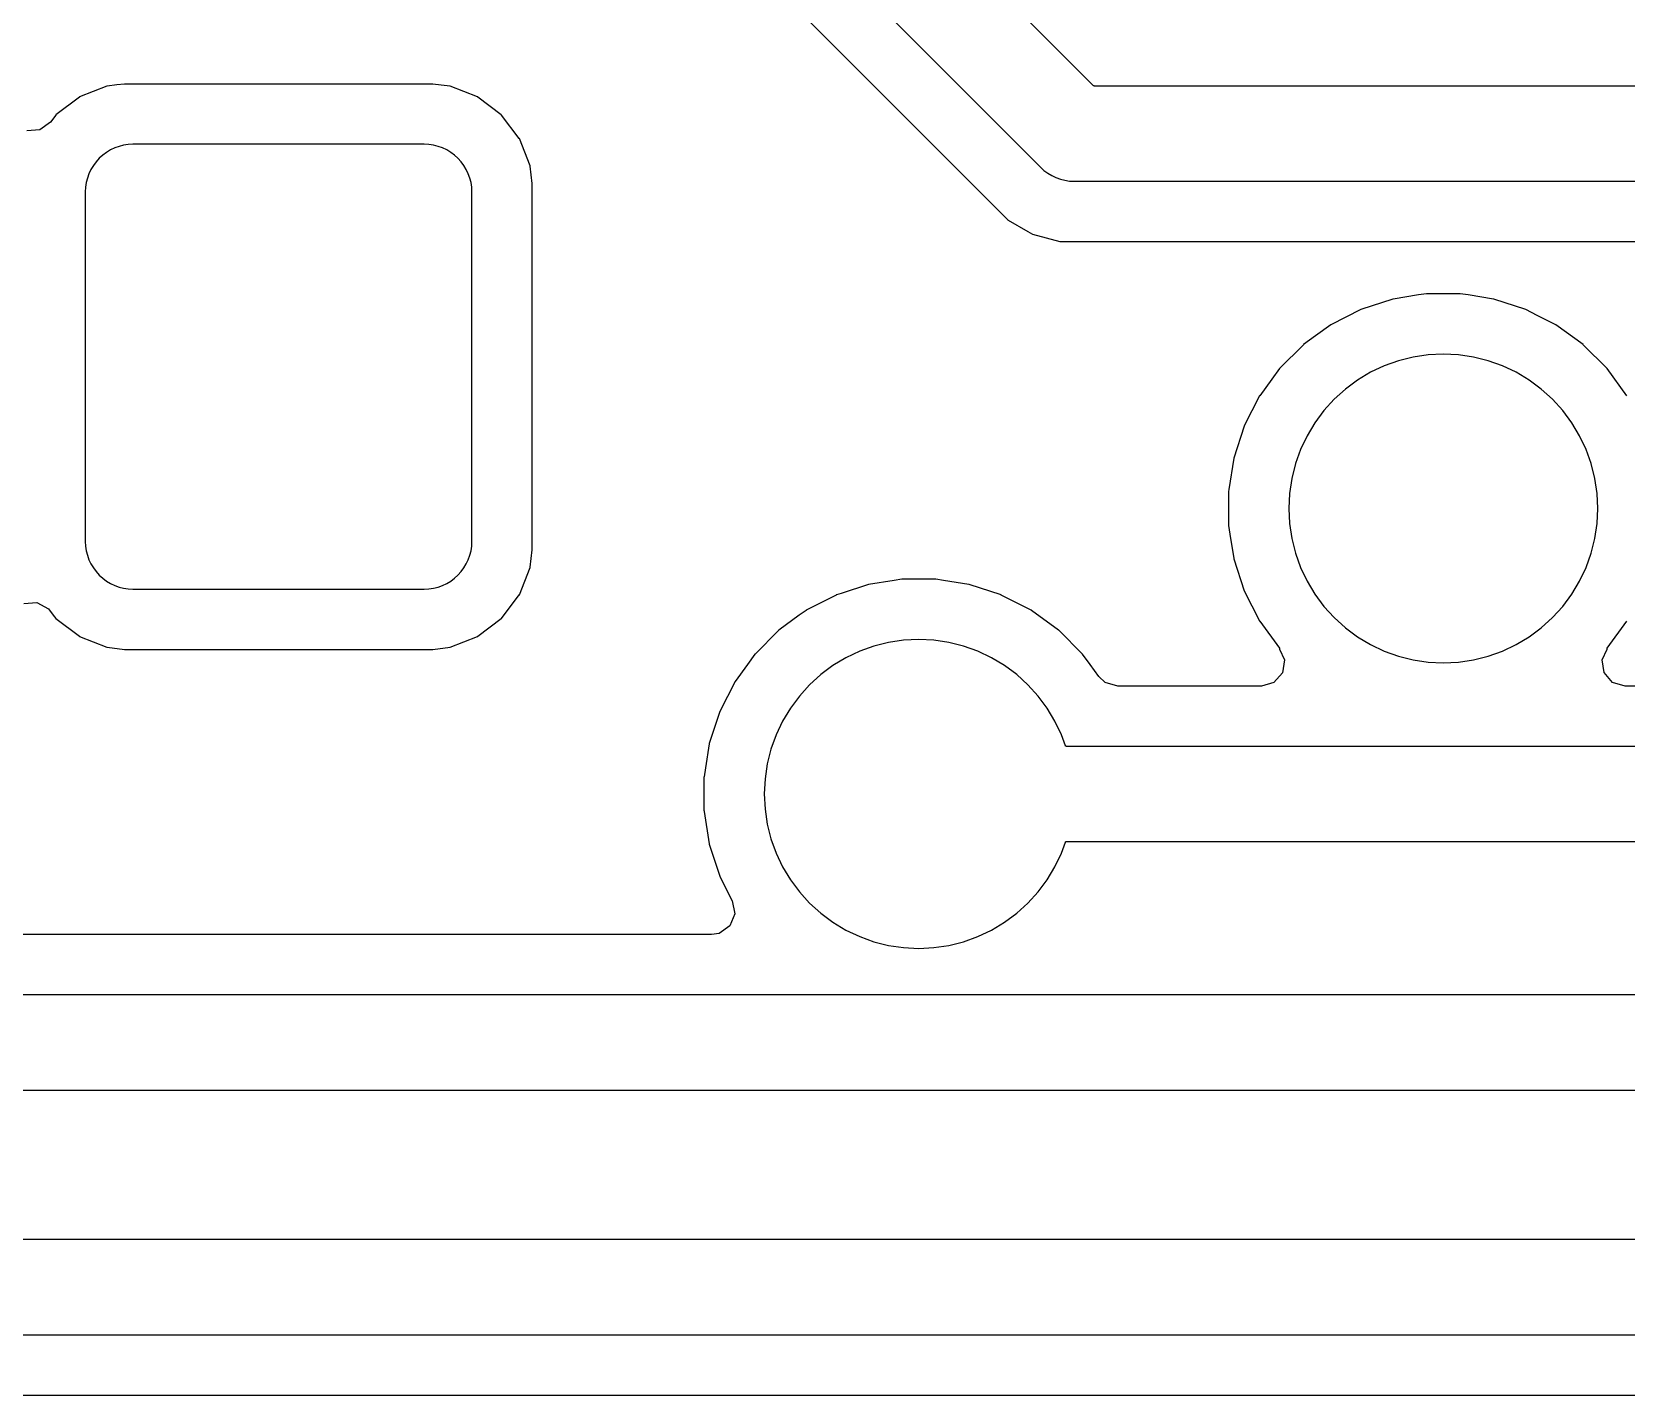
# Model space of a CAD drawing. Header units: metres. Extents: x 92.3 to 181.5, y -134.8 to -50.6.
# Drawn here: x 140.28 to 148.49, y -77 to -69.98 of the extents above; entities that cross this region are included whole.
import ezdxf

# ---------------------------------------------------------------- set-up
doc = ezdxf.new("R2010")
doc.units = ezdxf.units.M

msp = doc.modelspace()

# ---------------------------------------------------------------- linework, layer by layer
for points in [[(136.7499, -61.9466), (145.4766, -70.6732), (145.4945, -70.6895), (145.5138, -70.7038), (145.5345, -70.7162), (145.5562, -70.7265), (145.5788, -70.7346), (145.6022, -70.7404), (145.626, -70.7439), (145.6501, -70.7451), (151.8964, -70.7451)], [(151.9999, -70.2549), (145.7536, -70.2549), (145.7535, -70.2549), (145.7534, -70.2549), (145.7532, -70.2549), (145.7531, -70.2549), (145.7531, -70.2549), (145.753, -70.2548), (145.7529, -70.2548), (145.7528, -70.2548), (145.7526, -70.2548), (145.7526, -70.2548), (145.7525, -70.2548), (145.7524, -70.2547), (145.7523, -70.2547), (145.7522, -70.2547), (145.7522, -70.2547), (145.752, -70.2546), (145.7519, -70.2546), (145.7518, -70.2545), (145.7517, -70.2545), (145.7517, -70.2545), (145.7516, -70.2544), (145.7515, -70.2544), (145.7514, -70.2543), (145.7512, -70.2543), (145.7512, -70.2543), (145.7511, -70.2542), (145.751, -70.2542), (145.7509, -70.2541), (145.7508, -70.254), (145.7508, -70.254), (145.7507, -70.254), (145.7506, -70.2539), (145.7505, -70.2538), (145.7504, -70.2537), (145.7504, -70.2537), (145.7503, -70.2537), (145.7502, -70.2536), (145.7502, -70.2535), (145.7501, -70.2534), (137.4503, -61.9537)], [(136.6549, -62.2905), (145.3084, -70.944), (145.3085, -70.9441), (145.3086, -70.9442), (145.3087, -70.9443), (145.3088, -70.9443), (145.3088, -70.9443), (145.3089, -70.9444), (145.3089, -70.9445), (145.309, -70.9445), (145.3091, -70.9446), (145.3091, -70.9446), (145.3092, -70.9447), (145.3093, -70.9447), (145.3094, -70.9448), (145.3095, -70.9448), (145.4117, -71.0038), (145.4117, -71.0038), (145.435, -71.0173), (145.4351, -71.0174), (145.4352, -71.0174), (145.4353, -71.0175), (145.4354, -71.0175), (145.4354, -71.0175), (145.4355, -71.0176), (145.4356, -71.0176), (145.4357, -71.0176), (145.4358, -71.0177), (145.4358, -71.0177), (145.4359, -71.0177), (145.436, -71.0178), (145.4361, -71.0178), (145.4362, -71.0178), (145.5762, -71.0553), (145.5763, -71.0554), (145.5764, -71.0554), (145.5765, -71.0554), (145.5767, -71.0554), (145.5767, -71.0554), (145.5768, -71.0554), (145.5769, -71.0555), (145.577, -71.0555), (145.5771, -71.0555), (145.5771, -71.0555), (145.5772, -71.0555), (145.5773, -71.0555), (145.5774, -71.0555), (145.5775, -71.0555), (151.7199, -71.0555)], [(140.2442, -72.919), (140.311, -72.9146), (140.37, -72.9474), (140.3799, -72.9588), (140.4015, -72.9872), (140.4081, -72.9959), (140.4082, -72.996), (140.4082, -72.9961), (140.4083, -72.9962), (140.4084, -72.9963), (140.4084, -72.9963), (140.4085, -72.9964), (140.4085, -72.9965), (140.4086, -72.9965), (140.4087, -72.9966), (140.4087, -72.9966), (140.4088, -72.9967), (140.4089, -72.9968), (140.409, -72.9968), (140.4091, -72.9969), (140.5296, -73.0883), (140.5297, -73.0884), (140.5298, -73.0885), (140.5299, -73.0885), (140.53, -73.0886), (140.53, -73.0886), (140.5301, -73.0887), (140.5302, -73.0887), (140.5303, -73.0888), (140.5304, -73.0888), (140.5304, -73.0888), (140.5305, -73.0889), (140.5306, -73.0889), (140.5307, -73.089), (140.5307, -73.089), (140.5308, -73.089), (140.6716, -73.1445), (140.6717, -73.1446), (140.6718, -73.1446), (140.6719, -73.1446), (140.672, -73.1447), (140.672, -73.1447), (140.6721, -73.1447), (140.6722, -73.1447), (140.6723, -73.1447), (140.6724, -73.1448), (140.6724, -73.1448), (140.6725, -73.1448), (140.6726, -73.1448), (140.6727, -73.1448), (140.6728, -73.1448), (140.7613, -73.1555), (140.7615, -73.1555), (140.7615, -73.1555), (140.7616, -73.1555), (140.7617, -73.1555), (140.7617, -73.1555), (140.7619, -73.1555), (142.3481, -73.1555), (142.3483, -73.1555), (142.3483, -73.1555), (142.3484, -73.1555), (142.3485, -73.1555), (142.3485, -73.1555), (142.3487, -73.1555), (142.4372, -73.1448), (142.4373, -73.1448), (142.4374, -73.1448), (142.4375, -73.1448), (142.4376, -73.1448), (142.4376, -73.1448), (142.4377, -73.1447), (142.4378, -73.1447), (142.4379, -73.1447), (142.438, -73.1447), (142.438, -73.1447), (142.4381, -73.1446), (142.4382, -73.1446), (142.4383, -73.1446), (142.4384, -73.1445), (142.5792, -73.089), (142.5793, -73.089), (142.5794, -73.0889), (142.5795, -73.0889), (142.5796, -73.0888), (142.5796, -73.0888), (142.5797, -73.0888), (142.5798, -73.0887), (142.5799, -73.0887), (142.58, -73.0886), (142.58, -73.0886), (142.5801, -73.0885), (142.5802, -73.0885), (142.5803, -73.0884), (142.5804, -73.0883), (142.7009, -72.9969), (142.701, -72.9968), (142.7011, -72.9968), (142.7012, -72.9967), (142.7013, -72.9966), (142.7013, -72.9966), (142.7014, -72.9965), (142.7015, -72.9965), (142.7015, -72.9964), (142.7016, -72.9963), (142.7016, -72.9963), (142.7017, -72.9962), (142.7018, -72.9961), (142.7018, -72.996), (142.7019, -72.9959), (142.7933, -72.8754), (142.7934, -72.8753), (142.7935, -72.8752), (142.7935, -72.8751), (142.7936, -72.875), (142.7936, -72.875), (142.7937, -72.8749), (142.7937, -72.8748), (142.7938, -72.8747), (142.7938, -72.8746), (142.7938, -72.8746), (142.7939, -72.8745), (142.7939, -72.8744), (142.794, -72.8743), (142.794, -72.8742), (142.8495, -72.7334), (142.8496, -72.7333), (142.8496, -72.7332), (142.8496, -72.7331), (142.8497, -72.733), (142.8497, -72.733), (142.8497, -72.7329), (142.8497, -72.7328), (142.8497, -72.7327), (142.8498, -72.7326), (142.8498, -72.7326), (142.8498, -72.7325), (142.8498, -72.7324), (142.8498, -72.7323), (142.8498, -72.7322), (142.8605, -72.6437), (142.8605, -72.6435), (142.8605, -72.6435), (142.8605, -72.6434), (142.8605, -72.6433), (142.8605, -72.6433), (142.8605, -72.6431), (142.8605, -70.7569), (142.8605, -70.7567), (142.8605, -70.7567), (142.8605, -70.7566), (142.8605, -70.7565), (142.8605, -70.7565), (142.8605, -70.7563), (142.8498, -70.6678), (142.8498, -70.6677), (142.8498, -70.6676), (142.8498, -70.6675), (142.8498, -70.6674), (142.8498, -70.6674), (142.8497, -70.6673), (142.8497, -70.6672), (142.8497, -70.6671), (142.8497, -70.667), (142.8497, -70.667), (142.8496, -70.6669), (142.8496, -70.6668), (142.8496, -70.6667), (142.8495, -70.6666), (142.794, -70.5258), (142.794, -70.5257), (142.794, -70.5257), (142.7939, -70.5256), (142.7939, -70.5255), (142.7938, -70.5254), (142.7938, -70.5254), (142.7938, -70.5253), (142.7937, -70.5252), (142.7937, -70.5251), (142.7936, -70.525), (142.7936, -70.525), (142.7935, -70.5249), (142.7935, -70.5248), (142.7934, -70.5247), (142.7933, -70.5246), (142.7019, -70.4041), (142.7018, -70.404), (142.7018, -70.4039), (142.7017, -70.4038), (142.7016, -70.4037), (142.7016, -70.4037), (142.7015, -70.4036), (142.7015, -70.4035), (142.7014, -70.4035), (142.7013, -70.4034), (142.7013, -70.4034), (142.7012, -70.4033), (142.7011, -70.4032), (142.701, -70.4032), (142.7009, -70.4031), (142.5804, -70.3117), (142.5803, -70.3116), (142.5802, -70.3115), (142.5801, -70.3115), (142.58, -70.3114), (142.58, -70.3114), (142.5799, -70.3113), (142.5798, -70.3113), (142.5797, -70.3112), (142.5796, -70.3112), (142.5796, -70.3112), (142.5795, -70.3111), (142.5794, -70.3111), (142.5793, -70.311), (142.5792, -70.311), (142.4384, -70.2555), (142.4383, -70.2554), (142.4382, -70.2554), (142.4381, -70.2554), (142.438, -70.2553), (142.438, -70.2553), (142.4379, -70.2553), (142.4378, -70.2553), (142.4377, -70.2552), (142.4376, -70.2552), (142.4376, -70.2552), (142.4375, -70.2552), (142.4374, -70.2552), (142.4373, -70.2552), (142.4372, -70.2552), (142.3915, -70.2497), (142.3487, -70.2445), (142.3485, -70.2445), (142.3485, -70.2445), (142.3484, -70.2445), (142.3483, -70.2445), (142.3483, -70.2445), (142.3481, -70.2445), (140.7619, -70.2445), (140.7617, -70.2445), (140.7617, -70.2445), (140.7616, -70.2445), (140.7615, -70.2445), (140.7615, -70.2445), (140.7613, -70.2445), (140.7223, -70.2492), (140.6728, -70.2552), (140.6727, -70.2552), (140.6726, -70.2552), (140.6725, -70.2552), (140.6724, -70.2552), (140.6724, -70.2552), (140.6723, -70.2552), (140.6722, -70.2553), (140.6721, -70.2553), (140.672, -70.2553), (140.672, -70.2553), (140.6719, -70.2554), (140.6718, -70.2554), (140.6717, -70.2554), (140.6716, -70.2555), (140.5308, -70.311), (140.5307, -70.311), (140.5306, -70.3111), (140.5305, -70.3111), (140.5304, -70.3112), (140.5304, -70.3112), (140.5303, -70.3112), (140.5302, -70.3113), (140.5301, -70.3113), (140.53, -70.3114), (140.53, -70.3114), (140.5299, -70.3115), (140.5298, -70.3115), (140.5297, -70.3116), (140.5296, -70.3117), (140.4091, -70.4031), (140.409, -70.4032), (140.4089, -70.4032), (140.4088, -70.4033), (140.4087, -70.4034), (140.4087, -70.4034), (140.4086, -70.4035), (140.4085, -70.4035), (140.4085, -70.4036), (140.4084, -70.4037), (140.4084, -70.4037), (140.4083, -70.4038), (140.4082, -70.4039), (140.4082, -70.404), (140.4081, -70.4041), (140.3803, -70.4408), (140.3258, -70.481), (140.259, -70.4854)], [(140.7112, -72.8263), (140.7339, -72.8344), (140.7572, -72.8403), (140.781, -72.8438), (140.8051, -72.845), (142.3049, -72.845), (142.329, -72.8438), (142.3528, -72.8403), (142.3761, -72.8344), (142.3988, -72.8263), (142.4205, -72.8161), (142.4411, -72.8037), (142.4604, -72.7894), (142.4782, -72.7732), (142.4944, -72.7554), (142.5087, -72.7361), (142.5211, -72.7155), (142.5313, -72.6938), (142.5394, -72.6711), (142.5453, -72.6478), (142.5488, -72.624), (142.55, -72.5999), (142.55, -70.8001), (142.5488, -70.776), (142.5453, -70.7522), (142.5394, -70.7289), (142.5313, -70.7062), (142.5211, -70.6845), (142.5087, -70.6639), (142.4944, -70.6446), (142.4782, -70.6268), (142.4604, -70.6106), (142.4411, -70.5963), (142.4205, -70.5839), (142.3988, -70.5737), (142.3761, -70.5656), (142.3528, -70.5597), (142.329, -70.5562), (142.3049, -70.555), (140.8051, -70.555), (140.781, -70.5562), (140.7572, -70.5597), (140.7339, -70.5656), (140.7112, -70.5737), (140.6895, -70.5839), (140.6689, -70.5963), (140.6496, -70.6106), (140.6318, -70.6268), (140.6156, -70.6446), (140.6013, -70.6639), (140.5889, -70.6845), (140.5787, -70.7062), (140.5706, -70.7289), (140.5647, -70.7522), (140.5612, -70.776), (140.56, -70.8001), (140.56, -72.5999), (140.5612, -72.624), (140.5647, -72.6478), (140.5706, -72.6711), (140.5787, -72.6938), (140.5889, -72.7155), (140.6013, -72.7361), (140.6156, -72.7554), (140.6318, -72.7732), (140.6496, -72.7894), (140.6689, -72.8037), (140.6895, -72.8161), (140.7112, -72.8263)], [(148.4953, -71.8503), (148.3935, -71.7101), (148.3934, -71.7101), (148.3933, -71.71), (148.3933, -71.7099), (148.3932, -71.7098), (148.3932, -71.7098), (148.3932, -71.7098), (148.3931, -71.7097), (148.393, -71.7096), (148.3929, -71.7095), (148.2705, -71.5871), (148.2704, -71.587), (148.2703, -71.5869), (148.2702, -71.5868), (148.2702, -71.5868), (148.2702, -71.5868), (148.2701, -71.5867), (148.27, -71.5867), (148.2699, -71.5866), (148.2699, -71.5865), (148.1297, -71.4847), (148.1296, -71.4847), (148.1296, -71.4846), (148.1295, -71.4846), (148.1294, -71.4845), (148.1294, -71.4845), (148.1293, -71.4845), (148.1292, -71.4844), (148.1291, -71.4844), (148.1291, -71.4843), (148.0336, -71.4357), (147.9747, -71.4057), (147.9746, -71.4056), (147.9745, -71.4056), (147.9744, -71.4055), (147.9744, -71.4055), (147.9742, -71.4055), (147.9741, -71.4054), (147.974, -71.4054), (147.974, -71.4054), (147.8092, -71.3518), (147.8091, -71.3518), (147.8091, -71.3518), (147.809, -71.3518), (147.8088, -71.3517), (147.8087, -71.3517), (147.8086, -71.3517), (147.8086, -71.3517), (147.8085, -71.3517), (147.8085, -71.3517), (147.8085, -71.3517), (147.6771, -71.3308), (147.6374, -71.3246), (147.6373, -71.3245), (147.6372, -71.3245), (147.6371, -71.3245), (147.637, -71.3245), (147.637, -71.3245), (147.6369, -71.3245), (147.6368, -71.3245), (147.6367, -71.3245), (147.6366, -71.3245), (147.4634, -71.3245), (147.4633, -71.3245), (147.4632, -71.3245), (147.4631, -71.3245), (147.463, -71.3245), (147.463, -71.3245), (147.4629, -71.3245), (147.4628, -71.3245), (147.4627, -71.3245), (147.4626, -71.3246), (147.4229, -71.3308), (147.2915, -71.3517), (147.2914, -71.3517), (147.2913, -71.3517), (147.2912, -71.3517), (147.2911, -71.3517), (147.2911, -71.3517), (147.291, -71.3518), (147.2909, -71.3518), (147.2909, -71.3518), (147.2908, -71.3518), (147.126, -71.4054), (147.1259, -71.4054), (147.1258, -71.4054), (147.1257, -71.4055), (147.1256, -71.4055), (147.1256, -71.4055), (147.1255, -71.4055), (147.1255, -71.4056), (147.1254, -71.4056), (147.1253, -71.4057), (146.9709, -71.4843), (146.9709, -71.4844), (146.9708, -71.4844), (146.9707, -71.4845), (146.9706, -71.4845), (146.9706, -71.4845), (146.9705, -71.4846), (146.9704, -71.4846), (146.9704, -71.4847), (146.9703, -71.4847), (146.892, -71.5416), (146.8301, -71.5865), (146.8301, -71.5866), (146.83, -71.5866), (146.8299, -71.5867), (146.8299, -71.5867), (146.8298, -71.5868), (146.8297, -71.5869), (146.8296, -71.587), (146.8295, -71.5871), (146.7071, -71.7095), (146.707, -71.7096), (146.7069, -71.7097), (146.7068, -71.7098), (146.7067, -71.7099), (146.7067, -71.7099), (146.7066, -71.71), (146.7066, -71.7101), (146.7065, -71.7101), (146.7065, -71.7101), (146.6666, -71.7651), (146.6047, -71.8503), (146.6047, -71.8504), (146.6046, -71.8504), (146.6046, -71.8505), (146.6045, -71.8506), (146.6045, -71.8506), (146.6045, -71.8507), (146.6044, -71.8508), (146.6044, -71.8509), (146.6043, -71.8509), (146.5257, -72.0053), (146.5256, -72.0054), (146.5256, -72.0055), (146.5255, -72.0055), (146.5255, -72.0056), (146.5255, -72.0056), (146.5255, -72.0057), (146.5254, -72.0058), (146.5254, -72.0059), (146.5254, -72.006), (146.4718, -72.1708), (146.4718, -72.1709), (146.4718, -72.1709), (146.4718, -72.171), (146.4717, -72.1711), (146.4717, -72.1711), (146.4717, -72.1712), (146.4717, -72.1713), (146.4717, -72.1714), (146.4717, -72.1715), (146.4462, -72.3323), (146.4446, -72.3426), (146.4445, -72.3427), (146.4445, -72.3428), (146.4445, -72.3429), (146.4445, -72.343), (146.4445, -72.343), (146.4445, -72.3431), (146.4445, -72.3432), (146.4445, -72.3433), (146.4445, -72.3434), (146.4445, -72.5166), (146.4445, -72.5167), (146.4445, -72.5168), (146.4445, -72.5169), (146.4445, -72.517), (146.4445, -72.517), (146.4445, -72.5171), (146.4445, -72.5172), (146.4445, -72.5173), (146.4446, -72.5174), (146.4517, -72.5628), (146.4716, -72.6883), (146.4716, -72.6883), (146.4716, -72.6883), (146.4717, -72.6885), (146.4717, -72.6886), (146.4717, -72.6887), (146.4717, -72.6888), (146.4717, -72.6889), (146.4717, -72.6889), (146.4718, -72.689), (146.4718, -72.6891), (146.4718, -72.6892), (146.4718, -72.6892), (146.5254, -72.854), (146.5254, -72.8541), (146.5254, -72.8542), (146.5255, -72.8543), (146.5255, -72.8544), (146.5255, -72.8544), (146.5255, -72.8544), (146.5256, -72.8545), (146.5256, -72.8546), (146.5257, -72.8547), (146.6043, -73.0091), (146.6044, -73.0091), (146.6044, -73.0092), (146.6045, -73.0093), (146.6045, -73.0094), (146.6045, -73.0094), (146.6046, -73.0095), (146.6046, -73.0096), (146.6047, -73.0096), (146.6047, -73.0097), (146.7065, -73.1499), (146.7066, -73.1499), (146.7072, -73.1507), (146.7072, -73.1507), (146.7071, -73.1509), (146.7071, -73.151), (146.7071, -73.1511), (146.7071, -73.1511), (146.7071, -73.1512), (146.7071, -73.1513), (146.707, -73.1515), (146.707, -73.1516), (146.707, -73.1516), (146.707, -73.1517), (146.707, -73.1518), (146.707, -73.1519), (146.707, -73.1521), (146.707, -73.1521), (146.707, -73.1522), (146.707, -73.1523), (146.7071, -73.1524), (146.7071, -73.1525), (146.7071, -73.1525), (146.7071, -73.1527), (146.7071, -73.1528), (146.7071, -73.1529), (146.7072, -73.153), (146.7072, -73.153), (146.7072, -73.1531), (146.7072, -73.1533), (146.7072, -73.1534), (146.7073, -73.1535), (146.7073, -73.1535), (146.7073, -73.1536), (146.7074, -73.1537), (146.7074, -73.1538), (146.7075, -73.1539), (146.7323, -73.2094), (146.7223, -73.2756), (146.6781, -73.3259), (146.6139, -73.3445), (145.8742, -73.3445), (145.809, -73.3254), (145.777, -73.2951), (145.7324, -73.2337), (145.6935, -73.1801), (145.6934, -73.1801), (145.6933, -73.18), (145.6933, -73.1799), (145.6932, -73.1798), (145.6932, -73.1798), (145.6932, -73.1798), (145.6931, -73.1797), (145.693, -73.1796), (145.6929, -73.1795), (145.5705, -73.0571), (145.5704, -73.057), (145.5703, -73.0569), (145.5702, -73.0568), (145.5702, -73.0568), (145.5702, -73.0568), (145.5701, -73.0567), (145.57, -73.0567), (145.5699, -73.0566), (145.5699, -73.0565), (145.4297, -72.9547), (145.4296, -72.9547), (145.4296, -72.9546), (145.4295, -72.9546), (145.4294, -72.9545), (145.4294, -72.9545), (145.4293, -72.9545), (145.4292, -72.9544), (145.4291, -72.9544), (145.4291, -72.9543), (145.2747, -72.8757), (145.2746, -72.8756), (145.2745, -72.8756), (145.2744, -72.8755), (145.2744, -72.8755), (145.2744, -72.8755), (145.2743, -72.8755), (145.2742, -72.8754), (145.2741, -72.8754), (145.274, -72.8754), (145.1092, -72.8218), (145.1091, -72.8218), (145.1091, -72.8218), (145.109, -72.8218), (145.1088, -72.8217), (145.1087, -72.8217), (145.1086, -72.8217), (145.1086, -72.8217), (145.1085, -72.8217), (145.1085, -72.8217), (145.1085, -72.8217), (144.9771, -72.8008), (144.9374, -72.7946), (144.9373, -72.7945), (144.9372, -72.7945), (144.9371, -72.7945), (144.937, -72.7945), (144.937, -72.7945), (144.9369, -72.7945), (144.9368, -72.7945), (144.9367, -72.7945), (144.9366, -72.7945), (144.7634, -72.7945), (144.7633, -72.7945), (144.7632, -72.7945), (144.7631, -72.7945), (144.763, -72.7945), (144.763, -72.7945), (144.7629, -72.7945), (144.7628, -72.7945), (144.7627, -72.7945), (144.7626, -72.7946), (144.7229, -72.8008), (144.5915, -72.8217), (144.5914, -72.8217), (144.5913, -72.8217), (144.5912, -72.8217), (144.5911, -72.8217), (144.5911, -72.8217), (144.591, -72.8218), (144.5909, -72.8218), (144.5908, -72.8218), (144.5908, -72.8218), (144.5908, -72.8218), (144.45, -72.8676), (144.426, -72.8754), (144.4259, -72.8754), (144.4258, -72.8754), (144.4257, -72.8755), (144.4256, -72.8755), (144.4256, -72.8755), (144.4255, -72.8755), (144.4255, -72.8756), (144.4254, -72.8756), (144.4253, -72.8757), (144.2709, -72.9543), (144.2709, -72.9544), (144.2708, -72.9544), (144.2707, -72.9545), (144.2706, -72.9545), (144.2706, -72.9545), (144.2705, -72.9546), (144.2704, -72.9546), (144.2704, -72.9547), (144.2703, -72.9547), (144.2352, -72.9802), (144.1301, -73.0565), (144.1301, -73.0566), (144.13, -73.0566), (144.1299, -73.0567), (144.1299, -73.0567), (144.1298, -73.0568), (144.1297, -73.0569), (144.1296, -73.057), (144.1295, -73.0571), (144.0071, -73.1795), (144.007, -73.1796), (144.0069, -73.1797), (144.0068, -73.1798), (144.0067, -73.1799), (144.0067, -73.1799), (144.0066, -73.18), (144.0066, -73.1801), (144.0065, -73.1801), (144.0065, -73.1801), (143.9676, -73.2337), (143.9047, -73.3203), (143.9047, -73.3204), (143.9046, -73.3204), (143.9046, -73.3205), (143.9045, -73.3206), (143.9045, -73.3206), (143.9045, -73.3207), (143.9044, -73.3208), (143.9044, -73.3209), (143.9043, -73.3209), (143.8257, -73.4753), (143.8256, -73.4754), (143.8256, -73.4755), (143.8255, -73.4755), (143.8255, -73.4756), (143.8255, -73.4756), (143.8255, -73.4757), (143.8254, -73.4758), (143.8254, -73.4759), (143.8254, -73.476), (143.7718, -73.6408), (143.7718, -73.6409), (143.7718, -73.6409), (143.7718, -73.641), (143.7717, -73.6411), (143.7717, -73.6411), (143.7717, -73.6412), (143.7717, -73.6413), (143.7717, -73.6414), (143.7717, -73.6415), (143.7519, -73.7661), (143.7446, -73.8126), (143.7445, -73.8127), (143.7445, -73.8128), (143.7445, -73.8129), (143.7445, -73.813), (143.7445, -73.813), (143.7445, -73.8131), (143.7445, -73.8132), (143.7445, -73.8133), (143.7445, -73.8134), (143.7445, -73.9866), (143.7445, -73.9867), (143.7445, -73.9868), (143.7445, -73.9869), (143.7445, -73.987), (143.7445, -73.987), (143.7445, -73.9871), (143.7445, -73.9872), (143.7445, -73.9873), (143.7446, -73.9874), (143.745, -73.9902), (143.7714, -74.1567), (143.7717, -74.1585), (143.7717, -74.1586), (143.7717, -74.1587), (143.7717, -74.1588), (143.7717, -74.1589), (143.7717, -74.1589), (143.7718, -74.159), (143.7718, -74.1591), (143.7718, -74.1592), (143.7718, -74.1592), (143.8031, -74.2556), (143.8254, -74.324), (143.8254, -74.3241), (143.8254, -74.3242), (143.8255, -74.3243), (143.8255, -74.3244), (143.8255, -74.3244), (143.8255, -74.3245), (143.8256, -74.3245), (143.8256, -74.3246), (143.8257, -74.3247), (143.8899, -74.4508), (143.9024, -74.5174), (143.8773, -74.5794), (143.8223, -74.6181), (143.7838, -74.6245), (133.2885, -74.6245)], [(147.2458, -73.1645), (147.3192, -73.1908), (147.3949, -73.2097), (147.4721, -73.2212), (147.55, -73.225), (147.6279, -73.2212), (147.7051, -73.2097), (147.7808, -73.1908), (147.8542, -73.1645), (147.9248, -73.1311), (147.9917, -73.091), (148.0543, -73.0445), (148.1121, -72.9921), (148.1645, -72.9343), (148.211, -72.8717), (148.2511, -72.8048), (148.2845, -72.7342), (148.3108, -72.6608), (148.3297, -72.5851), (148.3412, -72.5079), (148.345, -72.43), (148.3412, -72.3521), (148.3297, -72.2749), (148.3108, -72.1992), (148.2845, -72.1258), (148.2511, -72.0552), (148.211, -71.9883), (148.1645, -71.9257), (148.1121, -71.8679), (148.0543, -71.8155), (147.9917, -71.769), (147.9248, -71.7289), (147.8542, -71.6955), (147.7808, -71.6692), (147.7051, -71.6503), (147.6279, -71.6388), (147.55, -71.635), (147.4721, -71.6388), (147.3949, -71.6503), (147.3192, -71.6692), (147.2458, -71.6955), (147.1752, -71.7289), (147.1083, -71.769), (147.0457, -71.8155), (146.9879, -71.8679), (146.9355, -71.9257), (146.889, -71.9883), (146.8489, -72.0552), (146.8155, -72.1258), (146.7892, -72.1992), (146.7703, -72.2749), (146.7588, -72.3521), (146.755, -72.43), (146.7588, -72.5079), (146.7703, -72.5851), (146.7892, -72.6608), (146.8155, -72.7342), (146.8489, -72.8048), (146.889, -72.8717), (146.9355, -72.9343), (146.9879, -72.9921), (147.0457, -73.0445), (147.1083, -73.091), (147.1752, -73.1311), (147.2458, -73.1645)], [(150.2341, -73.3445), (148.4861, -73.3445), (148.4212, -73.3254), (148.3773, -73.2748), (148.3678, -73.2086), (148.3925, -73.1539), (148.3926, -73.1538), (148.3926, -73.1537), (148.3926, -73.1536), (148.3927, -73.1535), (148.3927, -73.1535), (148.3927, -73.1534), (148.3928, -73.1533), (148.3928, -73.1531), (148.3928, -73.153), (148.3928, -73.153), (148.3928, -73.1529), (148.3929, -73.1528), (148.3929, -73.1527), (148.3929, -73.1525), (148.3929, -73.1525), (148.3929, -73.1524), (148.3929, -73.1523), (148.3929, -73.1522), (148.3929, -73.1521), (148.3929, -73.1521), (148.393, -73.1519), (148.393, -73.1518), (148.3929, -73.1517), (148.3929, -73.1516), (148.3929, -73.1516), (148.3929, -73.1514), (148.3929, -73.1513), (148.3929, -73.1512), (148.3929, -73.1511), (148.3929, -73.1511), (148.3929, -73.151), (148.3928, -73.1508), (148.3928, -73.1507), (148.3935, -73.1499), (148.4953, -73.0097)], [(150.3635, -73.6549), (145.6091, -73.6549), (145.609, -73.6549), (145.609, -73.6549), (145.6089, -73.6549), (145.6088, -73.6549), (145.6086, -73.6548), (145.6086, -73.6548), (145.6085, -73.6548), (145.6084, -73.6548), (145.6083, -73.6548), (145.6081, -73.6548), (145.6081, -73.6548), (145.608, -73.6547), (145.6079, -73.6547), (145.6078, -73.6547), (145.6076, -73.6546), (145.6076, -73.6546), (145.6075, -73.6546), (145.6074, -73.6546), (145.6073, -73.6545), (145.6072, -73.6545), (145.6072, -73.6545), (145.607, -73.6544), (145.6069, -73.6544), (145.6068, -73.6543), (145.6067, -73.6542), (145.6067, -73.6542), (145.6066, -73.6542), (145.6065, -73.6541), (145.6064, -73.654), (145.6063, -73.654), (145.6063, -73.654), (145.6062, -73.6539), (145.6061, -73.6538), (145.606, -73.6537), (145.6059, -73.6536), (145.6059, -73.6536), (145.6058, -73.6536), (145.6057, -73.6535), (145.6056, -73.6534), (145.6055, -73.6533), (145.6055, -73.6533), (145.6054, -73.6532), (145.6053, -73.6531), (145.6052, -73.653), (145.6052, -73.6529), (145.6052, -73.6529), (145.6051, -73.6528), (145.605, -73.6527), (145.6049, -73.6526), (145.6049, -73.6525), (145.6049, -73.6525), (145.6048, -73.6524), (145.6048, -73.6523), (145.6047, -73.6521), (145.6046, -73.652), (145.6046, -73.652), (145.6046, -73.6519), (145.6045, -73.6518), (145.6045, -73.6517), (145.6045, -73.6517), (145.6044, -73.6516), (145.5845, -73.5958), (145.5511, -73.5252), (145.511, -73.4583), (145.4645, -73.3957), (145.4121, -73.3379), (145.3543, -73.2855), (145.2917, -73.239), (145.2248, -73.1989), (145.1542, -73.1655), (145.0808, -73.1392), (145.0051, -73.1203), (144.9279, -73.1088), (144.85, -73.105), (144.7721, -73.1088), (144.6949, -73.1203), (144.6192, -73.1392), (144.5458, -73.1655), (144.4752, -73.1989), (144.4083, -73.239), (144.3457, -73.2855), (144.2879, -73.3379), (144.2355, -73.3957), (144.189, -73.4583), (144.1489, -73.5252), (144.1155, -73.5958), (144.0892, -73.6692), (144.0703, -73.7449), (144.0588, -73.8221), (144.055, -73.9), (144.0588, -73.9779), (144.0703, -74.0551), (144.0892, -74.1308), (144.1155, -74.2042), (144.1489, -74.2748), (144.189, -74.3417), (144.2355, -74.4043), (144.2879, -74.4621), (144.3457, -74.5145), (144.4083, -74.561), (144.4752, -74.6011), (144.5458, -74.6345)], [(144.5458, -74.6345), (144.6192, -74.6608), (144.6949, -74.6797), (144.7721, -74.6912), (144.85, -74.695), (144.9279, -74.6912), (145.0051, -74.6797), (145.0808, -74.6608), (145.1542, -74.6345), (145.2248, -74.6011), (145.2917, -74.561), (145.3543, -74.5145), (145.4121, -74.4621), (145.4645, -74.4043), (145.511, -74.3417), (145.5511, -74.2748), (145.5845, -74.2042), (145.6044, -74.1484), (145.6045, -74.1483), (145.6045, -74.1483), (145.6045, -74.1482), (145.6046, -74.1481), (145.6046, -74.148), (145.6046, -74.148), (145.6047, -74.1479), (145.6048, -74.1477), (145.6048, -74.1476), (145.6049, -74.1475), (145.6049, -74.1475), (145.6049, -74.1474), (145.605, -74.1473), (145.6051, -74.1472), (145.6052, -74.1471), (145.6052, -74.1471), (145.6052, -74.147), (145.6053, -74.1469), (145.6054, -74.1468), (145.6055, -74.1467), (145.6055, -74.1467), (145.6056, -74.1466), (145.6057, -74.1465), (145.6058, -74.1464), (145.6059, -74.1464), (145.6059, -74.1464), (145.606, -74.1463), (145.6061, -74.1462), (145.6062, -74.1461), (145.6063, -74.146), (145.6063, -74.146), (145.6064, -74.146), (145.6065, -74.1459), (145.6066, -74.1458), (145.6067, -74.1458), (145.6067, -74.1458), (145.6068, -74.1457), (145.6069, -74.1456), (145.607, -74.1456), (145.6072, -74.1455), (145.6072, -74.1455), (145.6073, -74.1455), (145.6074, -74.1454), (145.6075, -74.1454), (145.6076, -74.1454), (145.6076, -74.1454), (145.6078, -74.1453), (145.6079, -74.1453), (145.608, -74.1453), (145.6081, -74.1452), (145.6081, -74.1452), (145.6083, -74.1452), (145.6084, -74.1452), (145.6085, -74.1452), (145.6086, -74.1452), (145.6086, -74.1452), (145.6088, -74.1451), (145.6089, -74.1451), (145.609, -74.1451), (145.609, -74.1451), (145.6091, -74.1451), (150.3635, -74.1451)], [(150.3553, -74.9349), (133.112, -74.9349)], [(133.0086, -75.4251), (150.3734, -75.4251)], [(150.3635, -76.1949), (132.7936, -76.1949)], [(132.6901, -76.6851), (150.3635, -76.6851)], [(132.6175, -76.9955), (149.8385, -76.9955)]]:
    msp.add_lwpolyline(points)

doc.saveas('drawing.dxf')
